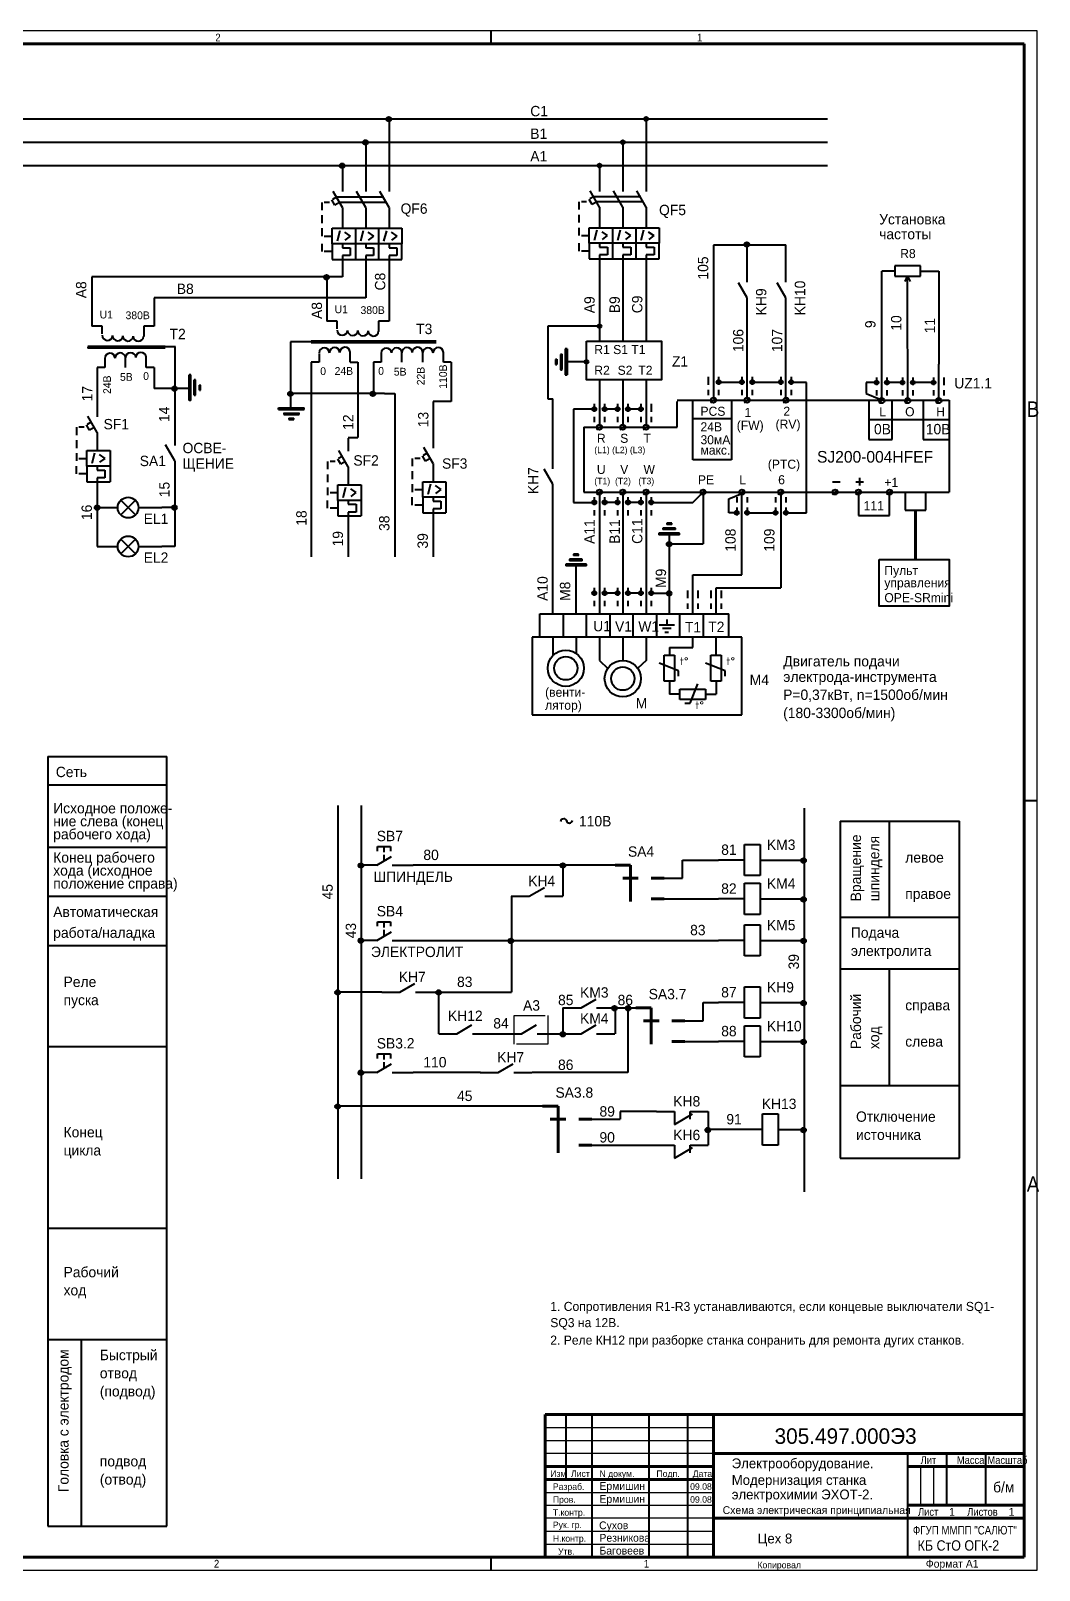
# Model space of a CAD drawing. Header units: millimetres. Extents: x -171 to 3674, y -1112 to 795.
# Drawn here: x 452 to 842, y 0 to 594 of the extents above; entities that cross this region are included whole.
import ezdxf

# ---------------------------------------------------------------- set-up
doc = ezdxf.new("R2010")
doc.units = ezdxf.units.MM
doc.linetypes.add('ACAD_ISO10W100', pattern=[18, 12, -3, 0, -3])
doc.layers.get('0').update_dxf_attribs({"lineweight": 40})
for name, color, linetype, lineweight in [('Слой1', 3, 'Continuous', 30), ('Слой2', 4, 'ACAD_ISO10W100', 25), ('Слой3', 6, 'Continuous', 60), ('Слой3 -060mm', 6, 'Continuous', 60)]:
    doc.layers.add(name, color=color, linetype=linetype, lineweight=lineweight)
doc.styles.get("Standard").update_dxf_attribs({"font": 'cad2win.shx'})

# ---------------------------------------------------------------- blocks, each defined once
blk = doc.blocks.new('авт защ-верт-теп-элмаг')
for p, q in [((0, 0.8), (0, -4.2)), ((0, -10.2), (-3.6, -3.97)), ((-8, -8.2), (-8, -11.2)), ((-5, -8.2), (-7, -8.2)), ((-2.87, -9.28), (-4.04, -7.25)), ((-2.26, -6.22), (-3.78, -7.1)), ((-1.08, -8.24), (-2.87, -9.28)), ((0, -10.2), (0, -17.2)), ((-8, -13.2), (-8, -16.2)), ((-4, -17.2), (5, -17.2)), ((-4, -23.2), (-4, -17.2)), ((5, -17.2), (5, -23.2)), ((-8, -18.2), (-8, -21.2)), ((-8, -26.2), (-8, -23.2)), ((-7, -20.2), (-4, -20.2)), ((-4, -23.2), (-4, -29.2)), ((5, -23.2), (-4, -23.2)), ((-1, -18.2), (-2.07, -22.18)), ((0, -23.2), (0, -24.72)), ((0.86, -18.72), (3, -20.2)), ((3, -20.2), (1, -21.72)), ((5, -23.2), (5, -29.2)), ((-4, -26.2), (-7, -26.2)), ((-4, -29.2), (5, -29.2)), ((0, -24.72), (3.06, -24.72)), ((0, -29.2), (0, -34.2)), ((0.06, -27.71), (0.06, -29.18)), ((3.06, -27.71), (0.06, -27.71)), ((3.06, -24.72), (3.06, -27.71))]:
    blk.add_line(p, q)
blk = doc.blocks.new('Точка')
for radius in [0.9, 0.6, 0.3]:
    blk.add_circle((-0.1, -0.1), radius)
blk = doc.blocks.new('автзащ')
for p, q in [((18, 18), (18, -10)), ((9, 9), (9, -10)), ((0, 0), (0, -10)), ((0, -16), (-3.6, -9.77)), ((9, -16), (5.4, -9.77)), ((18, -16), (14.4, -9.77)), ((-8, -14), (-8, -17)), ((-5, -14), (-7, -14)), ((-2.87, -15.08), (-4.04, -13.05)), ((-2.26, -12.02), (-3.78, -12.9)), ((-1.08, -14.04), (-2.87, -15.08)), ((16, -12.02), (-2, -12.02)), ((17, -14.04), (-1, -14.04)), ((0, -16), (0, -24)), ((9, -16), (9, -24)), ((18, -16), (18, -24)), ((-8, -19), (-8, -22)), ((-8, -24), (-8, -27)), ((-7, -27), (-4, -27)), ((-4, -24), (23, -24)), ((-4, -30), (-4, -24)), ((-1, -25), (-2.07, -28.98)), ((0.86, -25.52), (3, -27)), ((3, -27), (1, -28.52)), ((5, -24), (5, -30)), ((8, -25), (6.93, -28.98)), ((9.86, -25.52), (12, -27)), ((12, -27), (10, -28.52)), ((14, -24), (14, -30)), ((17, -25), (15.93, -28.98)), ((18.86, -25.52), (21, -27)), ((21, -27), (19, -28.52)), ((23, -24), (23, -30)), ((-8, -30), (-8, -33)), ((-4, -33), (-7, -33)), ((23, -30), (-4, -30)), ((-4, -30), (-4, -36)), ((0, -30), (0, -31.52)), ((0, -31.52), (3.06, -31.52)), ((3.06, -34.51), (0.06, -34.51)), ((0.06, -34.51), (0.06, -35.98)), ((3.06, -31.52), (3.06, -34.51)), ((5, -30), (5, -36)), ((9, -30), (9, -31.52)), ((9, -31.52), (12.06, -31.52)), ((12.06, -34.51), (9.06, -34.51)), ((9.06, -34.51), (9.06, -35.98)), ((12.06, -31.52), (12.06, -34.51)), ((14, -30), (14, -36)), ((18, -30), (18, -31.52)), ((18, -31.52), (21.06, -31.52)), ((21.06, -34.51), (18.06, -34.51)), ((18.06, -34.51), (18.06, -35.98)), ((21.06, -31.52), (21.06, -34.51)), ((23, -36), (23, -30)), ((-4, -36), (23, -36)), ((0, -36), (0, -46)), ((9, -36), (9, -46)), ((18, -36), (18, -46))]:
    blk.add_line(p, q)
for centre, radius in [((18, 18), 0.761), ((18, 18), 0.49), ((9, 9), 0.761), ((9, 9), 0.49), ((0, 0), 0.761), ((0, 0), 0.49)]:
    blk.add_circle(centre, radius)
blk = doc.blocks.new('контакт замыкающ')
for p, q in [((0, 0), (7, 0)), ((7, 0), (12.8, 3.35)), ((13, 0), (20, 0))]:
    blk.add_line(p, q)
blk = doc.blocks.new('ЛАМПА')
for p, q in [((0, 0), (8.02, 0)), ((14.81, -2.83), (9.15, 2.83)), ((14.81, 2.83), (9.15, -2.83)), ((9.15, 2.83), (9.15, 2.83)), ((16, -0.01), (25, 0))]:
    blk.add_line(p, q)
blk.add_circle((11.98, 0), 4)
blk = doc.blocks.new('реле')
for p, q in [((10, 6.02), (16, 6.02)), ((10, -5.98), (10, 6.02)), ((16, 6.02), (16, -5.98)), ((10, 0), (0, 0)), ((16, 0), (26, 0)), ((16, -5.98), (10, -5.98))]:
    blk.add_line(p, q)
blk = doc.blocks.new('кнопка-пуск')
for p, q in [((7.28, 7.18), (12.28, 7.18)), ((7.28, 5.45), (7.28, 7.18)), ((9.73, 6.98), (9.73, 4.98)), ((12.28, 7.18), (12.28, 5.45)), ((6.99, -0.02), (12.74, 3.3)), ((9.73, 3.98), (9.73, 1.58)), ((10.67, 2.1), (10.75, 2.1)), ((7, -0.03), (0, -0.03)), ((13, -0.03), (21, -0.03))]:
    blk.add_line(p, q)
blk = doc.blocks.new('контакт размыкающ')
for p, q in [((0, 0), (7, 0)), ((7, 0), (7, -5)), ((13, 0), (20, 0)), ((13, -3), (13, 0)), ((7, -5), (13.98, -0.97))]:
    blk.add_line(p, q)

msp = doc.modelspace()

# ---------------------------------------------------------------- linework, layer by layer
for p, q in [((630.13, 588.98), (630.13, 593.98)), ((362.5, 560.01), (610, 560.01)), ((590.73, 560), (590.73, 532)), ((610, 560.01), (760, 560.01)), ((362.5, 551.01), (610, 551.01)), ((581.73, 551), (581.73, 532)), ((610, 551.01), (760, 551.01)), ((362.5, 542.01), (610, 542.01)), ((572.73, 541.5), (572.73, 532)), ((610, 542.01), (760, 542.01)), ((569.86, 526.71), (568.69, 528.74)), ((570.47, 529.77), (568.95, 528.89)), ((572.73, 525.79), (569.13, 532.02)), ((588.73, 529.77), (570.73, 529.77)), ((581.73, 525.79), (578.13, 532.02)), ((590.73, 525.79), (587.13, 532.02)), ((564.73, 527.79), (564.73, 524.79)), ((564.73, 522.79), (564.73, 519.79)), ((567.73, 527.79), (565.73, 527.79)), ((571.66, 527.75), (569.86, 526.71)), ((589.73, 527.75), (571.73, 527.75)), ((572.73, 525.79), (572.73, 517.79)), ((581.73, 525.79), (581.73, 517.79)), ((590.73, 525.79), (590.73, 517.79)), ((564.73, 517.79), (564.73, 514.79)), ((568.73, 517.79), (595.73, 517.79)), ((568.73, 511.79), (568.73, 517.79)), ((577.73, 517.79), (577.73, 511.79)), ((586.73, 517.79), (586.73, 511.79)), ((595.73, 517.79), (595.73, 511.79)), ((564.73, 511.79), (564.73, 508.79)), ((565.73, 514.79), (568.73, 514.79)), ((595.73, 511.79), (568.73, 511.79)), ((568.73, 511.79), (568.73, 505.79)), ((571.73, 516.79), (570.66, 512.8)), ((572.73, 511.79), (572.73, 510.27)), ((573.59, 516.27), (575.73, 514.79)), ((575.73, 514.79), (573.73, 513.26)), ((577.73, 511.79), (577.73, 505.79)), ((580.73, 516.79), (579.66, 512.8)), ((581.73, 511.79), (581.73, 510.27)), ((582.59, 516.27), (584.73, 514.79)), ((584.73, 514.79), (582.73, 513.26)), ((586.73, 511.79), (586.73, 505.79)), ((589.73, 516.79), (588.66, 512.8)), ((590.73, 511.79), (590.73, 510.27)), ((591.59, 516.27), (593.73, 514.79)), ((593.73, 514.79), (591.73, 513.26)), ((595.73, 505.79), (595.73, 511.79)), ((716, 511.43), (744, 511.43)), ((716, 511.29), (716, 452)), ((729, 502), (729, 512.22)), ((744, 502), (744, 511.43)), ((568.73, 508.79), (565.73, 508.79)), ((568.73, 505.79), (595.73, 505.79)), ((572.73, 510.27), (575.79, 510.27)), ((572.73, 506), (572.73, 499)), ((572.79, 507.27), (572.79, 505.81)), ((575.79, 507.27), (572.79, 507.27)), ((575.79, 510.27), (575.79, 507.27)), ((581.73, 510.27), (584.79, 510.27)), ((581.73, 506), (581.73, 491)), ((581.79, 507.27), (581.79, 505.81)), ((584.79, 507.27), (581.79, 507.27)), ((584.79, 510.27), (584.79, 507.27)), ((590.73, 510.27), (593.79, 510.27)), ((590.73, 506), (590.73, 482)), ((590.79, 507.27), (590.79, 505.81)), ((593.79, 507.27), (590.79, 507.27)), ((593.79, 510.27), (593.79, 507.27)), ((476, 499), (476, 480)), ((567, 499), (476, 499)), ((572.73, 499), (566.73, 499)), ((566.73, 499), (566.73, 482)), ((786, 501.29), (781, 501.29)), ((781.01, 452.26), (781.01, 501.29)), ((796, 503.29), (786, 503.29)), ((786, 503.29), (786, 499.29)), ((786, 499.29), (796, 499.29)), ((790, 497.29), (791, 499.29)), ((791, 490.29), (791, 499.29)), ((791, 499.29), (792, 497.29)), ((796, 499.29), (796, 503.29)), ((796, 501.29), (803, 501.29)), ((803, 501.29), (803, 465.29)), ((672, 496), (672, 474)), ((681, 496), (681, 474)), ((690, 496), (690, 474)), ((500, 491), (500, 480)), ((581.73, 491), (500, 491)), ((791.01, 452.26), (791, 490.29)), ((570.73, 482), (566.73, 482)), ((570.73, 479), (570.73, 482)), ((586.73, 482), (586.73, 478)), ((590.73, 482), (586.73, 482)), ((729, 452), (729, 484.29)), ((744, 452), (744, 484.29)), ((480, 480), (476, 480)), ((480, 477), (480, 480)), ((496, 480), (496, 476)), ((500, 480), (496, 480)), ((672, 480), (652, 480)), ((652, 480), (652, 452)), ((474.39, 472), (474.39, 471.56)), ((504.27, 471.56), (474.39, 471.56)), ((503.99, 471.56), (503.99, 472.07)), ((508.34, 472), (504.17, 472)), ((508, 472), (508, 456)), ((566.96, 474), (552.73, 474)), ((552.73, 474), (552.73, 448)), ((608.89, 473.56), (560.72, 473.56)), ((563.73, 469.45), (563.73, 466.07)), ((571.72, 473.56), (571.72, 474.07)), ((572.12, 474), (572.12, 473.56)), ((575.73, 466.07), (575.73, 470.07)), ((587.73, 469.63), (587.73, 466.07)), ((595.73, 466.07), (595.73, 470.07)), ((603.73, 466.07), (603.73, 470.07)), ((611.73, 466.07), (611.73, 470.07)), ((658.81, 471.21), (658.81, 461.22)), ((659.48, 471.21), (658.81, 471.21)), ((659.5, 471.25), (659.5, 461.25)), ((478, 464.07), (478, 450)), ((481, 464.07), (478, 464.07)), ((481, 467.63), (481, 464.07)), ((489, 464.07), (489, 468.07)), ((497, 464.07), (497, 468.07)), ((500, 464.07), (497, 464.07)), ((500, 464.07), (500, 456)), ((560.73, 466.07), (560.73, 448.07)), ((563.73, 466.07), (560.73, 466.07)), ((575.73, 466.07), (578.73, 466.07)), ((578.73, 466.07), (578.73, 437)), ((587.73, 466.07), (584.73, 466.07)), ((584.73, 466.07), (584.73, 454)), ((614.73, 466.07), (611.73, 466.07)), ((614.73, 466.07), (614.73, 451)), ((655, 467.14), (655, 465.2)), ((655.51, 467.14), (655, 467.14)), ((655, 465.2), (655.51, 465.2)), ((655.5, 467.25), (655.5, 465.25)), ((656.95, 469.09), (656.95, 463.17)), ((657.54, 469.09), (656.95, 469.09)), ((657.5, 469.25), (657.5, 463.25)), ((667, 466.25), (659, 466.25)), ((803.01, 452.26), (803, 465.29)), ((514.19, 461.26), (513.5, 461.26)), ((513.51, 451.27), (513.5, 461.23)), ((514.19, 451.27), (514.19, 461.26)), ((516.05, 459.31), (515.46, 459.31)), ((515.5, 453.39), (515.5, 459.31)), ((516.05, 453.39), (516.05, 459.31)), ((656.95, 463.17), (657.54, 463.17)), ((658.81, 461.22), (659.48, 461.22)), ((672, 459.43), (672, 442)), ((681, 459.43), (681, 442)), ((690, 459.43), (690, 442)), ((714.01, 460.41), (714.01, 457.41)), ((718.01, 460.41), (718.01, 457.41)), ((719.01, 458.41), (727, 458.41)), ((727.01, 460.41), (727.01, 457.41)), ((731.01, 460.41), (731.01, 457.41)), ((731.01, 458.41), (743.01, 458.41)), ((742.01, 460.41), (742.01, 457.41)), ((752, 458.29), (746, 458.29)), ((746.01, 460.41), (746.01, 457.41)), ((752, 408), (752, 458.29)), ((779, 458.29), (775, 458.29)), ((775, 458.29), (775, 454)), ((779.01, 460.26), (779.01, 457.26)), ((789, 458.29), (783, 458.29)), ((783.01, 460.26), (783.01, 457.26)), ((789.01, 460.26), (789.01, 457.26)), ((801, 458.29), (793, 458.29)), ((793.01, 460.26), (793.01, 457.26)), ((801.01, 460.26), (801.01, 457.26)), ((805.01, 460.26), (805.01, 457.26)), ((514, 456), (500, 456)), ((508, 456), (508, 441)), ((515.46, 453.39), (516.05, 453.39)), ((517.49, 455.33), (517.49, 457.28)), ((517.99, 457.28), (517.49, 457.28)), ((517.49, 455.33), (517.99, 455.33)), ((517.99, 455.33), (517.99, 457.28)), ((567.96, 454), (552.73, 454)), ((588.96, 454), (567.96, 454)), ((588.96, 454), (592.96, 454)), ((592.96, 454), (592.96, 391)), ((652, 452), (654, 452)), ((654, 432), (654, 452)), ((714.01, 455.41), (714.01, 453.41)), ((715, 450.43), (717, 452.43)), ((718.01, 455.41), (718.01, 453.41)), ((727.01, 455.41), (727.01, 453.41)), ((728, 450.43), (730, 452.43)), ((731.01, 455.41), (731.01, 453.41)), ((742.01, 455.41), (742.01, 453.41)), ((743, 450.43), (745, 452.43)), ((746.01, 455.41), (746.01, 453.41)), ((775, 454), (780, 452)), ((779.01, 455.26), (779.01, 453.26)), ((780.01, 450.26), (782.01, 452.26)), ((783.01, 455.26), (783.01, 453.26)), ((789.01, 455.26), (789.01, 453.26)), ((790.01, 450.26), (792.01, 452.26)), ((793.01, 455.26), (793.01, 453.26)), ((801.01, 455.26), (801.01, 453.26)), ((802.01, 450.26), (804.01, 452.26)), ((805.01, 455.26), (805.01, 453.26)), ((514.19, 451.27), (513.51, 451.27)), ((548, 448.49), (557.96, 448.5)), ((548, 447.81), (548, 448.49)), ((548, 447.81), (557.99, 447.81)), ((550.12, 446.54), (550.12, 445.95)), ((550.12, 446.5), (556.04, 446.5)), ((550.12, 445.95), (556.04, 445.95)), ((556.04, 445.95), (556.04, 446.54)), ((557.99, 447.81), (557.99, 448.5)), ((560.73, 448), (560.73, 391)), ((607.73, 451), (607.73, 438)), ((614.73, 451), (607.73, 451)), ((662, 448), (662, 412)), ((670, 448), (662, 448)), ((670, 450), (670, 447)), ((674, 450), (674, 447)), ((679, 448), (674, 448)), ((679, 450), (679, 447)), ((683, 450), (683, 447)), ((688, 448), (683, 448)), ((688, 450), (688, 447)), ((692, 450), (692, 447)), ((702, 451.43), (807, 451.43)), ((702, 441), (702, 451)), ((708, 443.43), (708, 451.43)), ((723, 451.43), (723, 428.43)), ((776, 451.29), (776, 444.29)), ((785, 444.29), (785, 451.29)), ((797, 451.29), (797, 444.29)), ((807, 451.43), (807, 416)), ((508, 441), (508, 434)), ((552.06, 444.51), (554.01, 444.51)), ((552.06, 444.51), (552.06, 444.01)), ((552.06, 444.01), (554.01, 444.01)), ((554.01, 444.01), (554.01, 444.51)), ((666, 441), (702, 441)), ((666, 441), (666, 416)), ((670, 445), (670, 443)), ((671, 440), (673, 442)), ((674, 445), (674, 443)), ((679, 445), (679, 443)), ((680, 440), (682, 442)), ((683, 445), (683, 443)), ((688, 445), (688, 443)), ((689, 440), (691, 442)), ((692, 445), (692, 443)), ((708, 444.43), (723, 444.43)), ((708, 428.43), (708, 443.43)), ((776, 444.29), (776, 436.29)), ((776, 444), (807, 444)), ((785, 436.29), (785, 444.29)), ((797, 444.29), (797, 436.29)), ((508, 428), (504.4, 434.23)), ((508, 439), (508, 434)), ((574.96, 437), (578.73, 437)), ((776, 436.29), (785, 436.29)), ((797, 436.29), (807, 436.29)), ((508, 428), (508, 395)), ((723, 428.43), (708, 428.43)), ((666, 416), (807, 416)), ((671, 415), (673, 417)), ((680, 415), (682, 417)), ((689, 415), (691, 417)), ((708, 412), (712, 416)), ((711, 415), (713, 417)), ((712, 416), (712, 396)), ((726, 415), (728, 417)), ((727, 384), (727, 416)), ((741, 415), (743, 417)), ((742, 416), (742, 379)), ((762, 420), (765, 420)), ((762, 415), (764, 417)), ((771, 420), (774, 420)), ((771, 415), (773, 417)), ((772.45, 421.48), (772.45, 418.48)), ((783, 415), (785, 417)), ((790, 416), (790, 409)), ((798, 409), (798, 416)), ((478, 415), (478, 395)), ((508, 410), (503, 410)), ((654, 369), (654, 412)), ((662, 412), (670, 412)), ((670, 414), (670, 411)), ((672, 415), (672, 369)), ((674, 414), (674, 411)), ((679, 412), (674, 412)), ((679, 412), (674, 412)), ((679, 414), (679, 411)), ((681, 415), (681, 369)), ((683, 414), (683, 411)), ((688, 412), (683, 412)), ((688, 412), (683, 412)), ((688, 414), (688, 411)), ((690, 415), (690, 369)), ((692, 414), (692, 411)), ((692, 412), (708, 412)), ((722, 413.43), (727, 415.43)), ((722, 407.98), (722, 413.43)), ((725, 414), (725, 412)), ((725, 410), (725, 407)), ((729, 414), (729, 412)), ((729, 410), (729, 407)), ((740, 414), (740, 412)), ((740, 410), (740, 407)), ((744, 414), (744, 412)), ((744, 410), (744, 407)), ((772, 415), (772, 407)), ((784, 407), (784, 415)), ((670, 409), (670, 407)), ((674, 409), (674, 407)), ((679, 409), (679, 407)), ((683, 409), (683, 407)), ((688, 409), (688, 407)), ((692, 409), (692, 407)), ((699.9, 404), (697.95, 404)), ((697.95, 404), (697.95, 403.49)), ((699.9, 403.49), (699.9, 404)), ((724.99, 407.98), (722, 407.98)), ((729, 408), (740, 408)), ((744, 408), (752, 408)), ((772, 407), (784, 407)), ((790, 409), (798, 409)), ((574.96, 401.8), (574.96, 391)), ((607.73, 403), (607.73, 391)), ((702.96, 400.2), (694.97, 400.2)), ((694.97, 400.2), (694.97, 399.52)), ((702.96, 399.52), (694.97, 399.52)), ((701.35, 402.06), (696.44, 402.06)), ((696.44, 402.06), (696.44, 401.51)), ((701.36, 401.51), (696.44, 401.51)), ((700, 403.51), (698, 403.51)), ((699, 369), (699, 400)), ((701.35, 401.51), (701.35, 402.06)), ((702.96, 399.52), (702.96, 400.2)), ((508, 395), (503, 395)), ((699, 396), (712, 396)), ((666.96, 388.2), (658.97, 388.2)), ((658.97, 388.2), (658.97, 387.52)), ((666.96, 387.52), (658.97, 387.52)), ((665.35, 390.06), (660.44, 390.06)), ((660.44, 390.06), (660.44, 389.51)), ((665.36, 389.51), (660.44, 389.51)), ((663.9, 392), (661.95, 392)), ((661.95, 392), (661.95, 391.49)), ((664, 391.51), (662, 391.51)), ((663, 369), (663, 388)), ((663.9, 391.49), (663.9, 392)), ((665.35, 389.51), (665.35, 390.06)), ((666.96, 387.52), (666.96, 388.2)), ((708, 369), (708, 384)), ((708, 384), (727, 384)), ((670, 379), (670, 376)), ((674, 379), (674, 376)), ((679, 377), (674, 377)), ((679, 377), (674, 377)), ((679, 379), (679, 376)), ((683, 379), (683, 376)), ((688, 377), (683, 377)), ((688, 377), (683, 377)), ((688, 379), (688, 376)), ((692, 379), (692, 376)), ((692, 377), (699, 377)), ((706, 378), (706, 375)), ((710, 378), (710, 375)), ((715, 378), (715, 375)), ((717, 379), (742, 379)), ((717, 369), (717, 379)), ((719, 378), (719, 375)), ((649, 369), (722, 369)), ((649, 360), (649, 369)), ((658, 369), (658, 360)), ((667, 360), (667, 369)), ((670, 374), (670, 372)), ((674, 374), (674, 372)), ((676, 369), (676, 360)), ((679, 374), (679, 372)), ((683, 374), (683, 372)), ((685, 360), (685, 369)), ((688, 374), (688, 372)), ((692, 374), (692, 372)), ((694, 369), (694, 360)), ((703, 360), (703, 369)), ((706, 373), (706, 371)), ((710, 373), (710, 371)), ((712, 369), (712, 360)), ((715, 373), (715, 371)), ((719, 373), (719, 371)), ((722, 360), (722, 369)), ((695, 364.8), (701, 364.8)), ((696.32, 363.42), (699.69, 363.42)), ((698, 366.8), (698, 364.8)), ((646, 360), (646, 330)), ((649, 360), (646, 360)), ((722, 360), (649, 360)), ((654, 360), (654, 353)), ((663, 360), (663, 354)), ((672, 360), (672, 351)), ((681, 360), (681, 351)), ((690, 360), (690, 351)), ((697.29, 362), (698.65, 362)), ((708, 356), (708, 360)), ((717, 353), (717, 360)), ((727, 360), (722, 360)), ((727, 330), (727, 360)), ((672, 351), (675.26, 347.96)), ((690, 351), (686.83, 348.03)), ((697, 353), (701, 353)), ((697, 343), (697, 353)), ((699, 356), (708, 356)), ((699, 356), (699, 353)), ((701, 353), (701, 343)), ((715, 343), (715, 353)), ((715, 353), (719, 353)), ((719, 353), (719, 343)), ((702.48, 347), (695, 350)), ((702.48, 345), (702.48, 347)), ((720.48, 347), (713, 350)), ((720.48, 345), (720.48, 347)), ((701, 343), (697, 343)), ((699, 343), (699, 338)), ((703, 340), (713, 340)), ((703, 336), (703, 340)), ((707, 334.52), (710, 342)), ((713, 340), (713, 336)), ((719, 343), (715, 343)), ((717, 343), (717, 338)), ((703, 338), (699, 338)), ((713, 336), (703, 336)), ((705, 334.52), (707, 334.52)), ((713, 338), (717, 338)), ((646, 330), (727, 330)), ((459, 314), (459, 182)), ((459, 314), (505, 314)), ((505, 182), (505, 314)), ((459, 303), (505, 303)), ((571, 295), (571, 151)), ((580, 295), (580, 151)), ((751, 294), (751, 146)), ((836, 297), (841, 297)), ((765, 289), (765, 159)), ((765, 289), (811, 289)), ((784, 252), (784, 289)), ((811, 159), (811, 289)), ((459, 279), (505, 279)), ((704, 274), (718, 274)), ((704, 267), (704, 274)), ((744, 274), (751, 274)), ((678, 272), (600, 272)), ((658, 260), (658, 272)), ((697, 267), (704, 267)), ((459, 260), (505, 260)), ((638, 260), (638, 223)), ((697, 259), (718, 259)), ((744, 259), (751, 259)), ((765, 252), (811, 252)), ((459, 241), (505, 241)), ((600, 243), (645, 243)), ((645, 243), (718, 243)), ((744, 243), (751, 243)), ((765, 232), (811, 232)), ((784, 187), (784, 232)), ((588, 223), (571, 223)), ((608, 223), (638, 223)), ((610, 207), (610, 223)), ((658, 207), (658, 217)), ((678, 217), (678, 207)), ((678, 217), (686, 217)), ((683, 217), (683, 192)), ((712, 219), (718, 219)), ((712, 212), (712, 219)), ((744, 219), (751, 219)), ((704.5, 212), (712, 212)), ((459, 202), (505, 202)), ((630, 207), (635, 207)), ((655, 207), (658, 207)), ((705, 204), (718, 204)), ((744, 204), (751, 204)), ((626, 192), (600, 192)), ((683, 192), (646, 192)), ((765, 187), (811, 187)), ((459, 182), (459, 17)), ((505, 17), (505, 182)), ((650, 179), (571, 179)), ((669, 174), (680, 174)), ((680, 177), (680, 174)), ((694, 177), (680, 177)), ((714, 177), (714, 164)), ((725, 170), (714, 170)), ((669, 164), (694, 164)), ((765, 159), (811, 159)), ((459, 132), (505, 132)), ((459, 89), (505, 89)), ((472, 17), (472, 89)), ((659, 60), (659, 35)), ((669, 60), (669, 5)), ((691, 60), (691, 5)), ((706, 60), (706, 5)), ((791, 45), (791, 5)), ((806, 45), (806, 25)), ((821, 45), (821, 25)), ((459, 17), (505, 17)), ((630.15, -0.04), (630.15, 4.96))]:
    msp.add_line(p, q)
at = {"lineweight": 90}
for p, q in [((474.39, 472.04), (504.27, 472.04)), ((560.72, 474.04), (608.89, 474.04))]:
    msp.add_line(p, q, dxfattribs=at)
for points in [[(667, 474.25), (696, 474.25), (696, 459.25), (667, 459.25)], [(780, 390), (807, 390), (807, 372), (780, 372)]]:
    msp.add_lwpolyline(points, close=True)
for centre, radius in [((671.99, 480.02), 0.761), ((671.99, 480.02), 0.49), ((666.99, 466.26), 0.761), ((666.99, 466.26), 0.49), ((718, 458.43), 0.761), ((718, 458.43), 0.49), ((727, 458.43), 0.761), ((727, 458.43), 0.49), ((731, 458.43), 0.761), ((731, 458.43), 0.49), ((742, 458.43), 0.761), ((742, 458.43), 0.49), ((746, 458.43), 0.761), ((746, 458.43), 0.49), ((779, 458.28), 0.761), ((779, 458.28), 0.49), ((783, 458.28), 0.761), ((783, 458.28), 0.49), ((789, 458.28), 0.761), ((789, 458.28), 0.49), ((793, 458.28), 0.761), ((793, 458.28), 0.49), ((801, 458.28), 0.761), ((801, 458.28), 0.49), ((716, 451.43), 1), ((729, 451.43), 1), ((744, 451.43), 1), ((781.01, 451.26), 1), ((791.01, 451.26), 1), ((803.01, 451.26), 1), ((669.99, 448.02), 0.761), ((669.99, 448.02), 0.49), ((673.99, 448.02), 0.761), ((673.99, 448.02), 0.49), ((678.99, 448.02), 0.761), ((678.99, 448.02), 0.49), ((682.99, 448.02), 0.761), ((682.99, 448.02), 0.49), ((687.99, 448.02), 0.761), ((687.99, 448.02), 0.49), ((672, 441), 1), ((681, 441), 1), ((690, 441), 1), ((672, 416), 1), ((681, 416), 1), ((690, 416), 1), ((712, 416), 1), ((727, 416), 1), ((742, 416), 1), ((763, 416), 1), ((772, 416), 1), ((784, 416), 1), ((669.99, 412.02), 0.761), ((669.99, 412.02), 0.49), ((673.99, 412.02), 0.761), ((673.99, 412.02), 0.49), ((678.99, 412.02), 0.761), ((678.99, 412.02), 0.49), ((682.99, 412.02), 0.761), ((682.99, 412.02), 0.49), ((687.99, 412.02), 0.761), ((687.99, 412.02), 0.49), ((691.99, 412.02), 0.761), ((691.99, 412.02), 0.49), ((724.99, 408.02), 0.761), ((724.99, 408.02), 0.49), ((728.99, 408.02), 0.761), ((728.99, 408.02), 0.49), ((739.99, 408.02), 0.761), ((739.99, 408.02), 0.49), ((743.99, 408.02), 0.761), ((743.99, 408.02), 0.49), ((669.99, 377.02), 0.761), ((669.99, 377.02), 0.49), ((673.99, 377.02), 0.761), ((673.99, 377.02), 0.49), ((678.99, 377.02), 0.761), ((678.99, 377.02), 0.49), ((682.99, 377.02), 0.761), ((682.99, 377.02), 0.49), ((687.99, 377.02), 0.761), ((687.99, 377.02), 0.49), ((691.99, 377.02), 0.761), ((691.99, 377.02), 0.49), ((659, 348), 7), ((659, 348), 4.5), ((681, 344), 7), ((681, 344), 4.5)]:
    msp.add_circle(centre, radius)
for centre, radius, start, end in [((481.99, 476.51), 2, 180, 356.82429), ((485.99, 476.4), 2, 180, 356.82429), ((489.99, 476.29), 2, 180, 356.82429), ((493.98, 476.18), 2, 180, 356.82429), ((572.72, 478.51), 2, 180, 356.82429), ((576.72, 478.4), 2, 180, 356.82429), ((580.72, 478.29), 2, 180, 356.82429), ((584.72, 478.18), 2, 180, 356.82429), ((482.99, 467.56), 2, 3.17571, 180), ((486.99, 467.67), 2, 3.17571, 180), ((490.98, 467.78), 2, 3.17571, 180), ((494.98, 467.89), 2, 3.17571, 180), ((565.72, 469.67), 2, 3.17571, 180), ((569.71, 469.78), 2, 3.17571, 180), ((573.71, 469.89), 2, 3.17571, 180), ((589.72, 469.56), 2, 3.17571, 180), ((593.72, 469.67), 2, 3.17571, 180), ((597.71, 469.78), 2, 3.17571, 180), ((601.71, 469.89), 2, 3.17571, 180), ((605.72, 469.67), 2, 3.17571, 180), ((609.71, 469.78), 2, 3.17571, 180), ((658.21, 288.69), 1.22, 11.04029, 172.65774), ((660.41, 289.41), 1.16, 188.14768, 354.54927)]:
    msp.add_arc(centre, radius, start, end)
at = {"layer": 'Слой1'}
for p, q in [((841, 594), (0, 594)), ((841, 0), (841, 594)), ((651, 55), (716, 55)), ((651, 50), (716, 50)), ((716, 45), (651, 45)), ((796, 40), (796, 25)), ((801, 40), (801, 25)), ((651, 30), (716, 30)), ((651, 25), (716, 25)), ((716, 20), (651, 20)), ((651, 15), (716, 15)), ((651, 10), (716, 10)), ((0, 0), (841, 0))]:
    msp.add_line(p, q, dxfattribs=at)
at = {"layer": 'Слой2'}
msp.add_lwpolyline([(639, 214), (652, 214), (652, 203), (639, 203)], close=True, dxfattribs=at)
at = {"layer": 'Слой3'}
for p, q in [((678, 272), (684, 272)), ((684, 272), (684, 258)), ((681, 267), (687, 267)), ((692, 267), (697, 267)), ((692, 259), (697, 259)), ((686, 217), (692, 217)), ((692, 217), (692, 203)), ((689, 212), (695, 212)), ((700, 212), (705, 212)), ((700, 204), (705, 204)), ((650, 179), (656, 179)), ((656, 179), (656, 161)), ((653, 174), (659, 174)), ((664, 174), (669, 174)), ((664, 164), (669, 164))]:
    msp.add_line(p, q, dxfattribs=at)
at = {"layer": 'Слой3 -060mm'}
for p, q in [((20, 589), (836, 589)), ((836, 589), (836, 5)), ((794, 409), (794, 390)), ((836, 60), (651, 60)), ((651, 60), (651, 5)), ((716, 60), (716, 5)), ((716, 45), (836, 45)), ((651, 40), (716, 40)), ((791, 40), (836, 40)), ((651, 35), (716, 35)), ((791, 25), (836, 25)), ((716, 20), (836, 20)), ((836, 5), (20, 5))]:
    msp.add_line(p, q, dxfattribs=at)

# ---------------------------------------------------------------- block references
for name, p in [('Точка', (590.73, 560)), ('автзащ', (672, 542)), ('Точка', (581.73, 551)), ('Точка', (572.73, 542)), ('Точка', (566.73, 499)), ('Точка', (508, 456)), ('Точка', (552.73, 454)), ('Точка', (584.6, 454)), ('авт защ-верт-теп-элмаг', (478, 449.2)), ('авт защ-верт-теп-элмаг', (574.96, 436)), ('авт защ-верт-теп-элмаг', (607.73, 437.2)), ('Точка', (478.11, 410.1)), ('ЛАМПА', (478, 410)), ('Точка', (508, 410.1)), ('ЛАМПА', (478, 395)), ('Точка', (699, 396)), ('Точка', (699, 377)), ('кнопка-пуск', (579, 272.03)), ('реле', (718, 274)), ('Точка', (750.9, 273.9)), ('Точка', (580, 272)), ('Точка', (658, 272)), ('контакт замыкающ', (637.91, 260)), ('реле', (718, 259)), ('Точка', (750.9, 258.9)), ('кнопка-пуск', (579, 243.03)), ('Точка', (580, 243)), ('Точка', (637.9, 242.9)), ('реле', (718, 243)), ('Точка', (750.9, 242.9)), ('контакт замыкающ', (587.91, 223)), ('Точка', (571, 223)), ('Точка', (610, 223)), ('контакт замыкающ', (657.91, 217)), ('реле', (718, 219)), ('Точка', (677.9, 216.9)), ('Точка', (683.19, 216.9)), ('Точка', (750.9, 218.9)), ('контакт замыкающ', (609.91, 207)), ('контакт замыкающ', (634.91, 207)), ('контакт замыкающ', (657.91, 207)), ('реле', (718, 204)), ('Точка', (657.9, 206.9)), ('Точка', (750.9, 203.9)), ('кнопка-пуск', (579, 192.03)), ('Точка', (580, 192)), ('контакт замыкающ', (625.91, 192)), ('Точка', (571, 179)), ('контакт размыкающ', (694, 177)), ('реле', (725, 170)), ('Точка', (713.9, 169.9)), ('Точка', (750.9, 169.9)), ('контакт размыкающ', (694, 164))]:
    msp.add_blockref(name, p)
for name, p, rotation in [('Точка', (729, 511.43), 270), ('контакт замыкающ', (729, 484), 90), ('контакт замыкающ', (744, 484), 90), ('контакт замыкающ', (654, 412), 90)]:
    msp.add_blockref(name, p, dxfattribs=dict(rotation=rotation))

# ---------------------------------------------------------------- texts
at = {"width": 0.9}
for s, height, p in [('2', 3, (523.69, 589.91)), ('1', 3, (709.69, 589.91)), ('В', 6, (837, 445)), ('А', 6, (837, 146)), ('2', 3, (523.15, 0.96)), ('1', 3, (689.15, 0.96))]:
    msp.add_text(s, height=height, dxfattribs=at).set_placement(p)
for s, height, p in [('С1', 4, (645.27, 561.01)), ('В1', 4, (645.27, 552.29)), ('А1', 4, (645.27, 543.58)), ('QF6', 4, (595.2, 523.39)), ('QF5', 4, (695, 522.85)), ('Установка', 4, (780, 519.29)), ('частоты', 4, (780, 513.57)), ('R8', 3.5, (788.11, 506.29)), ('B8', 4, (508.79, 492.43)), ('T2', 4, (506, 475)), ('T3', 4, (601.22, 476.95)), ('R1 S1 T1', 3.5, (670, 469.25)), ('R2', 3.5, (670, 461.25)), ('S2', 3.5, (679, 461.25)), ('T2', 3.5, (687, 461.25)), ('Z1', 4, (699.99, 464.41)), ('UZ1.1', 4, (809, 456)), ('РCS', 3.5, (711, 445.43)), ('1', 3.5, (728, 445)), ('2', 3.5, (743, 445.43)), ('L', 3.5, (780.01, 445.26)), ('О', 3.5, (790.01, 445.26)), ('Н', 3.5, (802.01, 445.26)), ('SF1', 4, (480.52, 440.21)), ('24В', 3.5, (711, 439.43)), ('(FW)', 3.5, (725, 440)), ('(RV)', 3.5, (740, 440.43)), ('0В', 4, (778, 438.29)), ('10В', 4, (798, 438.29)), ('ОСВЕ-', 4, (511.01, 431)), ('R', 3.5, (671, 435)), ('S', 3.5, (680, 435)), ('T', 3.5, (689, 435)), ('30мА', 3.5, (711, 434.43)), ('SA1', 4, (494.47, 426.01)), ('ЩЕНИЕ', 4, (511.01, 425)), ('SF2', 4, (576.97, 426.21)), ('SF3', 4, (611.2, 425.01)), ('(L1) (L2) (L3)', 2.5, (670, 431)), ('макс.', 3.5, (711, 430.43)), ('(PTC)', 3.5, (737, 425)), ('SJ200-004HFEF', 4.5, (756, 427.35)), ('U', 3.5, (671, 423)), ('V', 3.5, (680, 423)), ('W', 3.5, (689, 423)), ('РЕ', 3.5, (710, 419)), ('L', 3.5, (726, 419)), ('6', 3.5, (741, 419)), ('(T1)', 2.5, (670, 419)), ('(T2)', 2.5, (678, 419)), ('(T3)', 2.5, (687, 419)), ('+1', 3.5, (782, 418)), ('111', 3.5, (774, 409)), ('EL1', 4, (496.01, 403.71)), ('EL2', 4, (496.01, 388.71)), ('Пульт', 3.5, (782, 384)), ('управления', 3.5, (782, 379.25)), ('OPE-SRmini', 3.5, (782, 373.5)), ('U1', 4, (669.58, 362.28)), ('V1', 4, (678, 362.15)), ('W1', 4, (687, 362.14)), ('Т1', 4, (705, 361.87)), ('Т2', 4, (714, 362)), ('Двигатель подачи ', 4, (743, 348.72)), ('M4', 4, (730, 341.5)), ('электрода-инструмента', 4, (743, 342.72)), ('(венти-', 3.5, (651, 337)), ('Р=0,37кВт, n=1500об/мин', 4, (742.93, 335.79)), ('лятор)', 3.5, (651, 332)), ('M', 4, (686, 332.5)), ('(180-3300об/мин)', 4, (742.93, 328.79)), ('Сеть', 4, (462.07, 306)), ('ние слева (конец', 4, (461.07, 287)), ('Исходное положе-', 4, (461.07, 292)), ('рабочего хода)', 4, (461.07, 282)), ('SB7', 4, (586, 281.28)), ('110В', 4, (664.09, 287)), ('SA4', 4, (683, 275.28)), ('81', 4, (719, 276)), ('KM3', 4, (736.67, 277.92)), ('Конец рабочего', 4, (461.07, 273)), ('80', 4, (604, 274)), ('левое', 4, (790.07, 273)), ('хода (исходное', 4, (461.07, 268)), ('ШПИНДЕЛЬ', 4, (584.74, 265.57)), ('KH4', 4, (644.5, 263.91)), ('положение справа)', 4, (461.07, 263)), ('82', 4, (719, 261)), ('KM4', 4, (736.67, 262.92)), ('правое', 4, (790.07, 259)), ('Автоматическая', 4, (461.07, 252)), ('SB4', 4, (586, 252.28)), ('KM5', 4, (736.67, 246.92)), ('работа/наладка', 4, (461.07, 244)), ('83', 4, (707, 245)), ('Подача', 4, (769.07, 244)), ('ЭЛЕКТРОЛИТ', 4, (583.74, 236.57)), ('электролита', 4, (769.07, 237)), ('Реле', 4, (465.07, 225)), ('KH7', 4, (594.5, 226.91)), ('83', 4, (617, 225)), ('KH9', 4, (736.67, 222.92)), ('пуска', 4, (465.07, 218)), ('A3', 4, (642.5, 215.91)), ('85', 4, (656, 218)), ('KM3', 4, (664.5, 220.91)), ('86', 4, (679, 218)), ('SA3.7', 4, (691, 220.28)), ('87', 4, (719, 221)), ('KH12', 4, (613.5, 211.91)), ('KM4', 4, (664.5, 210.91)), ('справа', 4, (790.07, 216)), ('84', 4, (631, 209)), ('88', 4, (719, 206)), ('KH10', 4, (736.67, 207.92)), ('SB3.2', 4, (586, 201.28)), ('слева', 4, (790.07, 202)), ('110', 4, (604, 194)), ('KH7', 4, (632.5, 195.91)), ('86', 4, (656, 193)), ('45', 4, (617, 181)), ('SA3.8', 4, (655, 182.28)), ('89', 4, (672, 175)), ('KH8', 4, (700.5, 178.91)), ('KH13', 4, (734.67, 177.92)), ('91', 4, (721, 172)), ('Отключение', 4, (771.07, 173)), ('Конец', 4, (465.07, 167)), ('90', 4, (672, 165)), ('KH6', 4, (700.5, 165.91)), ('источника', 4, (771.07, 166)), ('цикла', 4, (465.07, 160)), ('Рабочий', 4, (465.07, 113)), ('ход', 4, (465.07, 106)), ('1. Сопротивления R1-R3 устанавливаются, если концевые выключатели SQ1-', 3.5, (653, 100)), ('SQ3 на 12В.', 3.5, (653, 93.75)), ('2. Реле КН12 при разборке станка сонранить для ремонта дугих станков.', 3.5, (653, 87)), ('Быстрый', 4, (479.07, 81)), ('отвод', 4, (479.07, 74)), ('(подвод)', 4, (479.07, 67)), ('305.497.000Э3', 6, (739.61, 48.71)), ('подвод', 4, (479.07, 40)), ('Электрооборудование.', 3.8, (723.07, 39.29)), ('(отвод)', 4, (479.07, 33)), ('Модернизация станка', 3.8, (723.07, 32.87)), ('электрохимии ЭХОТ-2.', 3.8, (723.07, 27.29)), ('б/м', 4, (824, 30)), ('1', 3, (807, 21)), ('1', 3, (830, 21)), ('Цех 8', 3.8, (733.07, 10.29))]:
    msp.add_text(s, height=height).set_placement(p)
for s, p in [('105', (714, 498)), ('С8', (589.3, 493.79)), ('A8', (473.86, 490.79)), ('KH9', (736.43, 484.2)), ('KH10', (751.43, 484.2)), ('A8', (564.86, 482.79)), ('A9', (670.14, 485)), ('B9', (679.86, 485)), ('C9', (688.57, 485)), ('9', (778.58, 479.26)), ('10', (788.58, 478.26)), ('11', (801.58, 477.26)), ('106', (727.57, 470)), ('107', (742.57, 470)), ('17', (476.23, 451)), ('14', (505.94, 443)), ('12', (576.96, 440)), ('13', (605.96, 441)), ('KH7', (648.43, 415.2)), ('15', (506, 414)), ('16', (476, 405.2)), ('18', (558.9, 403)), ('38', (590.9, 401)), ('A11', (670.14, 396)), ('B11', (679.86, 396)), ('C11', (688.57, 396)), ('19', (572.96, 395)), ('39', (605.73, 394.2)), ('108', (724.57, 392.98)), ('109', (739.57, 392.98)), ('М9', (697.71, 379)), ('A10', (652, 374)), ('М8', (660.71, 374)), ('Вращение', (773, 258.07)), ('шпинделя', (780, 258.07)), ('45', (569, 258.79)), ('43', (578, 243.79)), ('39', (749, 231.79)), ('Рабочий', (773, 201.07)), ('ход', (780, 201.07)), ('Головка с электродом', (467, 30.07))]:
    msp.add_text(s, height=4, rotation=90).set_placement(p)
at = {"color": 0}
for s, height, width, p in [('ФГУП ММПП "САЛЮТ"', 3.3, 0.85, (793.03, 13.75)), ('КБ СтО ОГК-2', 4, 0.9, (794.84, 7.51))]:
    msp.add_text(s, height=height, dxfattribs=dict(at, width=width)).set_placement(p)
at = {"char_height": 3, "width": 5, "attachment_point": 1}
for insert in [(703, 352.27), (721, 352.27), (709, 335.27)]:
    msp.add_mtext('{\\Fromanc.shx;t°}', dxfattribs=dict(at, insert=insert))
at = {"layer": 'Слой1'}
for s, height, p in [('U1', 3, (569.73, 485)), ('380B', 3, (579.73, 484.71)), ('U1', 3, (479, 483)), ('380B', 3, (489, 482.71)), ('0', 3, (564.18, 461.15)), ('24В', 3, (569.73, 461.22)), ('0', 3, (586.54, 461.25)), ('5B', 3, (592.59, 460.94)), ('5B', 3, (486.86, 458.94)), ('0', 3, (495.81, 459.25)), ('Изм', 2.5, (653, 35.96)), ('Лист', 2.5, (661, 35.96)), ('N докум.', 2.5, (672, 35.96)), ('Подп.', 2.5, (694, 35.96)), ('Дата', 2.5, (708, 35.96)), ('Разраб.', 2.5, (654, 30.96)), ('Ермишин', 3, (672, 30.96)), ('09.08', 2.5, (707, 31)), ('Пров.', 2.5, (654, 25.96)), ('Ермишин', 3, (672, 25.96)), ('09.08', 2.5, (707, 26)), ('Схема электрическая принципиальная', 3, (719.57, 21.65)), ('Т.контр.', 2.5, (654, 20.96)), ('Рук. гр.', 2.5, (654, 16.21)), ('Сухов', 3, (671.86, 15.78)), ('Н.контр.', 2.5, (654, 10.96)), ('Резникова', 3, (672, 10.96)), ('Утв.', 2.5, (656, 5.96)), ('Баговеев', 3, (672, 6)), ('Копировал', 2.5, (733, 0.71)), ('Формат А1', 3, (798, 0.96))]:
    msp.add_text(s, height=height, dxfattribs=at).set_placement(p)
for s, p in [('22B', (604.49, 457.21)), ('110В', (613.1, 455.86)), ('24B', (483.37, 453.86))]:
    msp.add_text(s, height=3, rotation=90, dxfattribs=at).set_placement(p)
at = {"layer": 'Слой1', "width": 0.9}
for s, p in [('Лит', (796, 40.96)), ('Масса', (810, 40.96)), ('Масштаб', (821.8, 40.96)), ('Лист', (795, 20.96)), ('Листов', (814, 20.96))]:
    msp.add_text(s, height=3, dxfattribs=at).set_placement(p)

doc.saveas('drawing.dxf')
